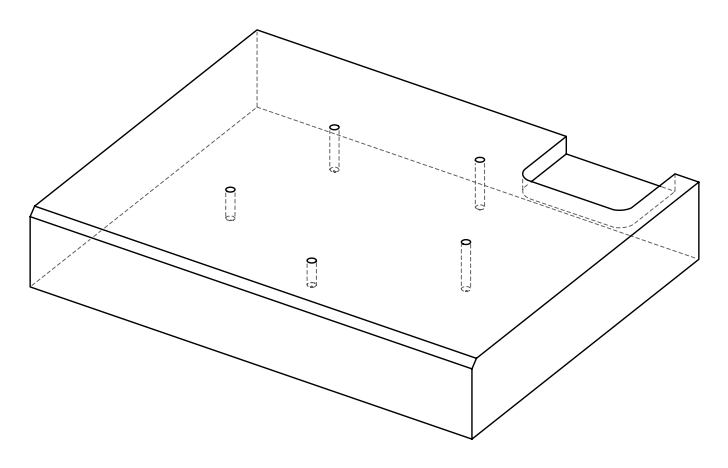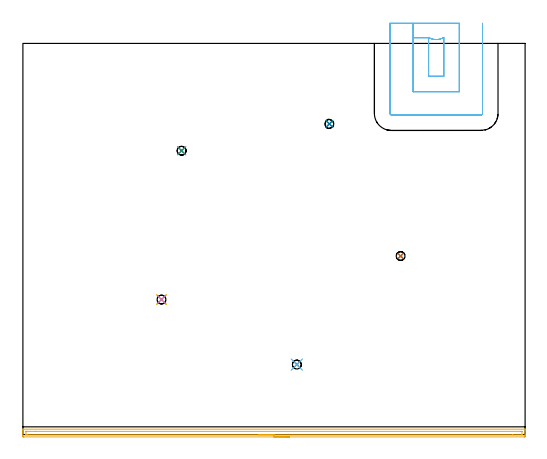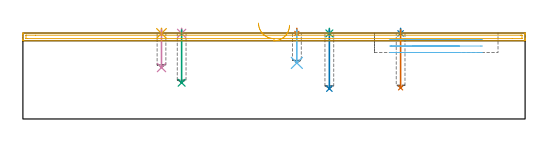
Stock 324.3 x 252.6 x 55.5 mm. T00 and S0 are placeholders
(PLAN: 12 operations, 3 tool changes, 9.1 min)
(1 SPOT_DRILL | STEP1POCKET | NXT0321_9005460120000 | 0.03 min | 0 mm3)
(2 SPOT_DRILL_1 | STEP1POCKET_1 | NXT0321_9005460120000 | 0.03 min | 0 mm3)
(3 SPOT_DRILL_2 | STEP1POCKET_2 | NXT0321_9005460120000 | 0.03 min | 0 mm3)
(4 SPOT_DRILL_3 | STEP1POCKET_3 | NXT0321_9005460120000 | 0.03 min | 8 mm3)
(5 SPOT_DRILL_4 | STEP1POCKET_4 | NXT0321_9005460120000 | 0.03 min | 8 mm3)
(6 DRILL_BLIND_HOLE_INTO_CENTER | STEP1POCKET | UGT0301_180 | 0.09 min | 459 mm3)
(7 DRILL_BLIND_HOLE_INTO_CENTER_1 | STEP1POCKET_1 | UGT0301_180 | 0.15 min | 867 mm3)
(8 DRILL_BLIND_HOLE_INTO_CENTER_2 | STEP1POCKET_2 | UGT0301_180 | 0.15 min | 879 mm3)
(9 DRILL_BLIND_HOLE_INTO_CENTER_3 | STEP1POCKET_3 | UGT0301_180 | 0.14 min | 783 mm3)
(10 DRILL_BLIND_HOLE_INTO_CENTER_4 | STEP1POCKET_4 | UGT0301_180 | 0.1 min | 535 mm3)
(11 AREA_MILL | FG_CHAMFER_SURFACE | UGT0205_001 | 5.37 min | 4058 mm3)
(12 MILL_SLOT | SLOT_PARTIAL_RECTANGULAR | UGT0201_104 | Follow Part, ap 5, ae 75% | 2.93 min | 55863 mm3)
(TOOL NXT0321_9005460120000 | NC Spot Drill, 142deg, 12mm, Carbide, Uncoated | D12 PA142 FL30 Z2)
(TOOL UGT0301_180 | Twist Drill 5.7 mm | D5.7 PA118 FL55 Z2)
(TOOL UGT0205_001 | Chamfer Mill 20 x 3 x 45 deg. | D20 FL50 Z2)
(TOOL UGT0201_104 | End Mill 20 mm | D20 FL22 Z2)
(OP 1 SPOT_DRILL)
G17 G21 G94 G90
T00 M6
G54
G17 G0 G90 X176.9 Y45.2 S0 M3
G43 Z65.5 H0
G94 G81 G98 Z55.255 F250. R58.5
G80
M5
M2
(OP 2 SPOT_DRILL_1)
G17 G21 G94 G90
T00 M6
G54
G17 G0 G90 X243.9 Y115.3 S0 M3
G43 Z65.5 H0
G94 G81 G98 Z55.255 F250. R58.5
G80
M5
M2
(OP 3 SPOT_DRILL_2)
G17 G21 G94 G90
T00 M6
G54
G17 G0 G90 X197.9 Y200.6 S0 M3
G43 Z65.5 H0
G94 G81 G98 Z55.255 F250. R58.5
G80
M5
M2
(OP 4 SPOT_DRILL_3)
G17 G21 G94 G90
T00 M6
G54
G17 G0 G90 X102.5 Y183.3 S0 M3
G43 Z65.5 H0
G94 G81 G98 Z55.255 F250. R58.5
G80
M5
M2
(OP 5 SPOT_DRILL_4)
G17 G21 G94 G90
T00 M6
G54
G17 G0 G90 X89.5 Y87.2 S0 M3
G43 Z65.5 H0
G94 G81 G98 Z55.255 F250. R58.5
G80
M5
M2
(OP 6 DRILL_BLIND_HOLE_INTO_CENTER)
G17 G21 G94 G90
T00 M6
G54
G17 G0 G90 X176.9 Y45.2 S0 M3
G43 Z65.5 H0
G94 G81 G98 Z36.2 F250. R57.5
G80
M5
M2
(OP 7 DRILL_BLIND_HOLE_INTO_CENTER_1)
G17 G21 G94 G90
T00 M6
G54
G17 G0 G90 X243.9 Y115.3 S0 M3
G43 Z65.5 H0
G94 G81 G98 Z20.1 F250. R57.5
G80
M5
M2
(OP 8 DRILL_BLIND_HOLE_INTO_CENTER_2)
G17 G21 G94 G90
T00 M6
G54
G17 G0 G90 X197.9 Y200.6 S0 M3
G43 Z65.5 H0
G94 G81 G98 Z19.6 F250. R57.5
G80
M5
M2
(OP 9 DRILL_BLIND_HOLE_INTO_CENTER_3)
G17 G21 G94 G90
T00 M6
G54
G17 G0 G90 X102.5 Y183.3 S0 M3
G43 Z65.5 H0
G94 G81 G98 Z23.4 F250. R57.5
G80
M5
M2
(OP 10 DRILL_BLIND_HOLE_INTO_CENTER_4)
G17 G21 G94 G90
T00 M6
G54
G17 G0 G90 X89.5 Y87.2 S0 M3
G43 Z65.5 H0
G94 G81 G98 Z33.2 F250. R57.5
G80
M5
M2
(OP 11 AREA_MILL)
G17 G21 G94 G90
T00 M6
G54
G17 G0 G90 X172.15 Y-1.5 S1061 M3
G43 Z65.5 H0
Z60.5
G94 G1 X172.112 Z59.628 F250.
X171.998 Z58.764
X171.809 Z57.912
X171.547 Z57.08
X171.213 Z56.274
X170.81 Z55.5
X170.341 Z54.764
X169.81 Z54.072
X169.221 Z53.429
X168.578 Z52.84
X167.886 Z52.308
X167.15 Z51.84
X166.376 Z51.437
X165.57 Z51.103
X164.738 Z50.841
X163.886 Z50.652
X163.022 Z50.538
X162.15 Z50.5
X0.606
X0.281 Y-1.498
X0.01 Y-1.493 Z50.503
X0. Y-1.18 Z50.815
Y-0.9 Z51.095
Y-0.308 Z51.687
Y1.123 Z53.12
Y2.308 Z54.303
Y2.933 Z54.932
Y3.271 Z55.27
X0.002 Y3.387 Z55.379
X0.01 Y3.497 Z55.488
X0.16 Y3.5 Z55.5
X324.14
X324.29 Y3.497 Z55.488
X324.298 Y3.387 Z55.379
X324.3 Y3.271 Z55.27
Y2.933 Z54.933
Y2.308 Z54.303
Y0.251 Z52.249
Y-0.308 Z51.687
Y-0.9 Z51.095
X324.297 Y-1.18 Z50.815
X324.29 Y-1.493 Z50.503
X324.019 Y-1.498 Z50.5
X323.694 Y-1.5
X162.15
Y-0.086 Z51.914
X3.056
X2.391 Y-0.084 Z51.916
X2.16 Y-0.082 Z51.918
X2.048 Y-0.079 Z51.921
X2.009 Y-0.069 Z51.931
X2.007 Y-0.048 Z51.952
X2.002 Y0.072 Z52.072
X2. Y1.818 Z53.818
X2.003 Y1.946 Z53.946
X2.007 Y2.047 Z54.047
X2.01 Y2.075 Z54.075
X2.02 Y2.079 Z54.079
X2.059 Y2.081 Z54.081
X2.391 Y2.085 Z54.085
X8.234 Y2.086 Z54.086
X321.244
X321.909 Y2.084 Z54.084
X322.14 Y2.082 Z54.082
X322.252 Y2.079 Z54.079
X322.291 Y2.069 Z54.069
X322.293 Y2.048 Z54.048
X322.298 Y1.928 Z53.928
X322.3 Y0.182 Z52.182
X322.297 Y0.054 Z52.054
X322.293 Y-0.047 Z51.953
X322.29 Y-0.075 Z51.925
X322.28 Y-0.079 Z51.921
X322.241 Y-0.081 Z51.919
X321.909 Y-0.085 Z51.915
X316.052 Y-0.086 Z51.914
X162.15
X161.278 Z51.952
X160.413 Z52.066
X159.562 Z52.255
X158.73 Z52.517
X157.924 Z52.851
X157.15 Z53.254
X156.414 Z53.723
X155.722 Z54.254
X155.079 Z54.843
X154.49 Z55.486
X153.958 Z56.178
X153.49 Z56.914
X153.087 Z57.688
X152.753 Z58.494
X152.491 Z59.326
X152.302 Z60.178
X152.188 Z61.043
X152.15 Z61.914
G0 Z65.5
M5
M2
(OP 12 MILL_SLOT)
G17 G21 G94 G90
T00 M6
G54
G17 G0 G90 X252. Y265.6 S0 M3
G43 Z65.5 H0
Z51.3
G94 G1 Y262.6 F250.
Y256.33 F500.
X262.
G3 X271.8 Y256.33 R10.
G1 Y231.4
X262.
Y256.33
X252.
Y221.4
X281.8
Y262.6
Y265.6 F250.
X237.
Y262.6
Y207.4 F500.
G3 X238. Y206.4 R1.
G1 X295.8
G3 X296.8 Y207.4 R1.
G1 Y262.6
Y265.6 F250.
G0 X252. Z47.1
G1 Y262.6
Y256.33 F500.
X262.
G3 X271.8 Y256.33 R10.
G1 Y231.4
X262.
Y256.33
X252.
Y221.4
X281.8
Y262.6
Y265.6 F250.
X237.
Y262.6
Y207.4 F500.
G3 X238. Y206.4 R1.
G1 X295.8
G3 X296.8 Y207.4 R1.
G1 Y262.6
Y265.6 F250.
G0 X252. Z42.9
G1 Y262.6
Y256.33 F500.
X262.
G3 X271.8 Y256.33 R10.
G1 Y231.4
X262.
Y256.33
X252.
Y221.4
X281.8
Y262.6
Y265.6 F250.
X237.
Y262.6
Y207.4 F500.
G3 X238. Y206.4 R1.
G1 X295.8
G3 X296.8 Y207.4 R1.
G1 Y262.6
Y265.6 F250.
G0 Z65.5
M5
M2
